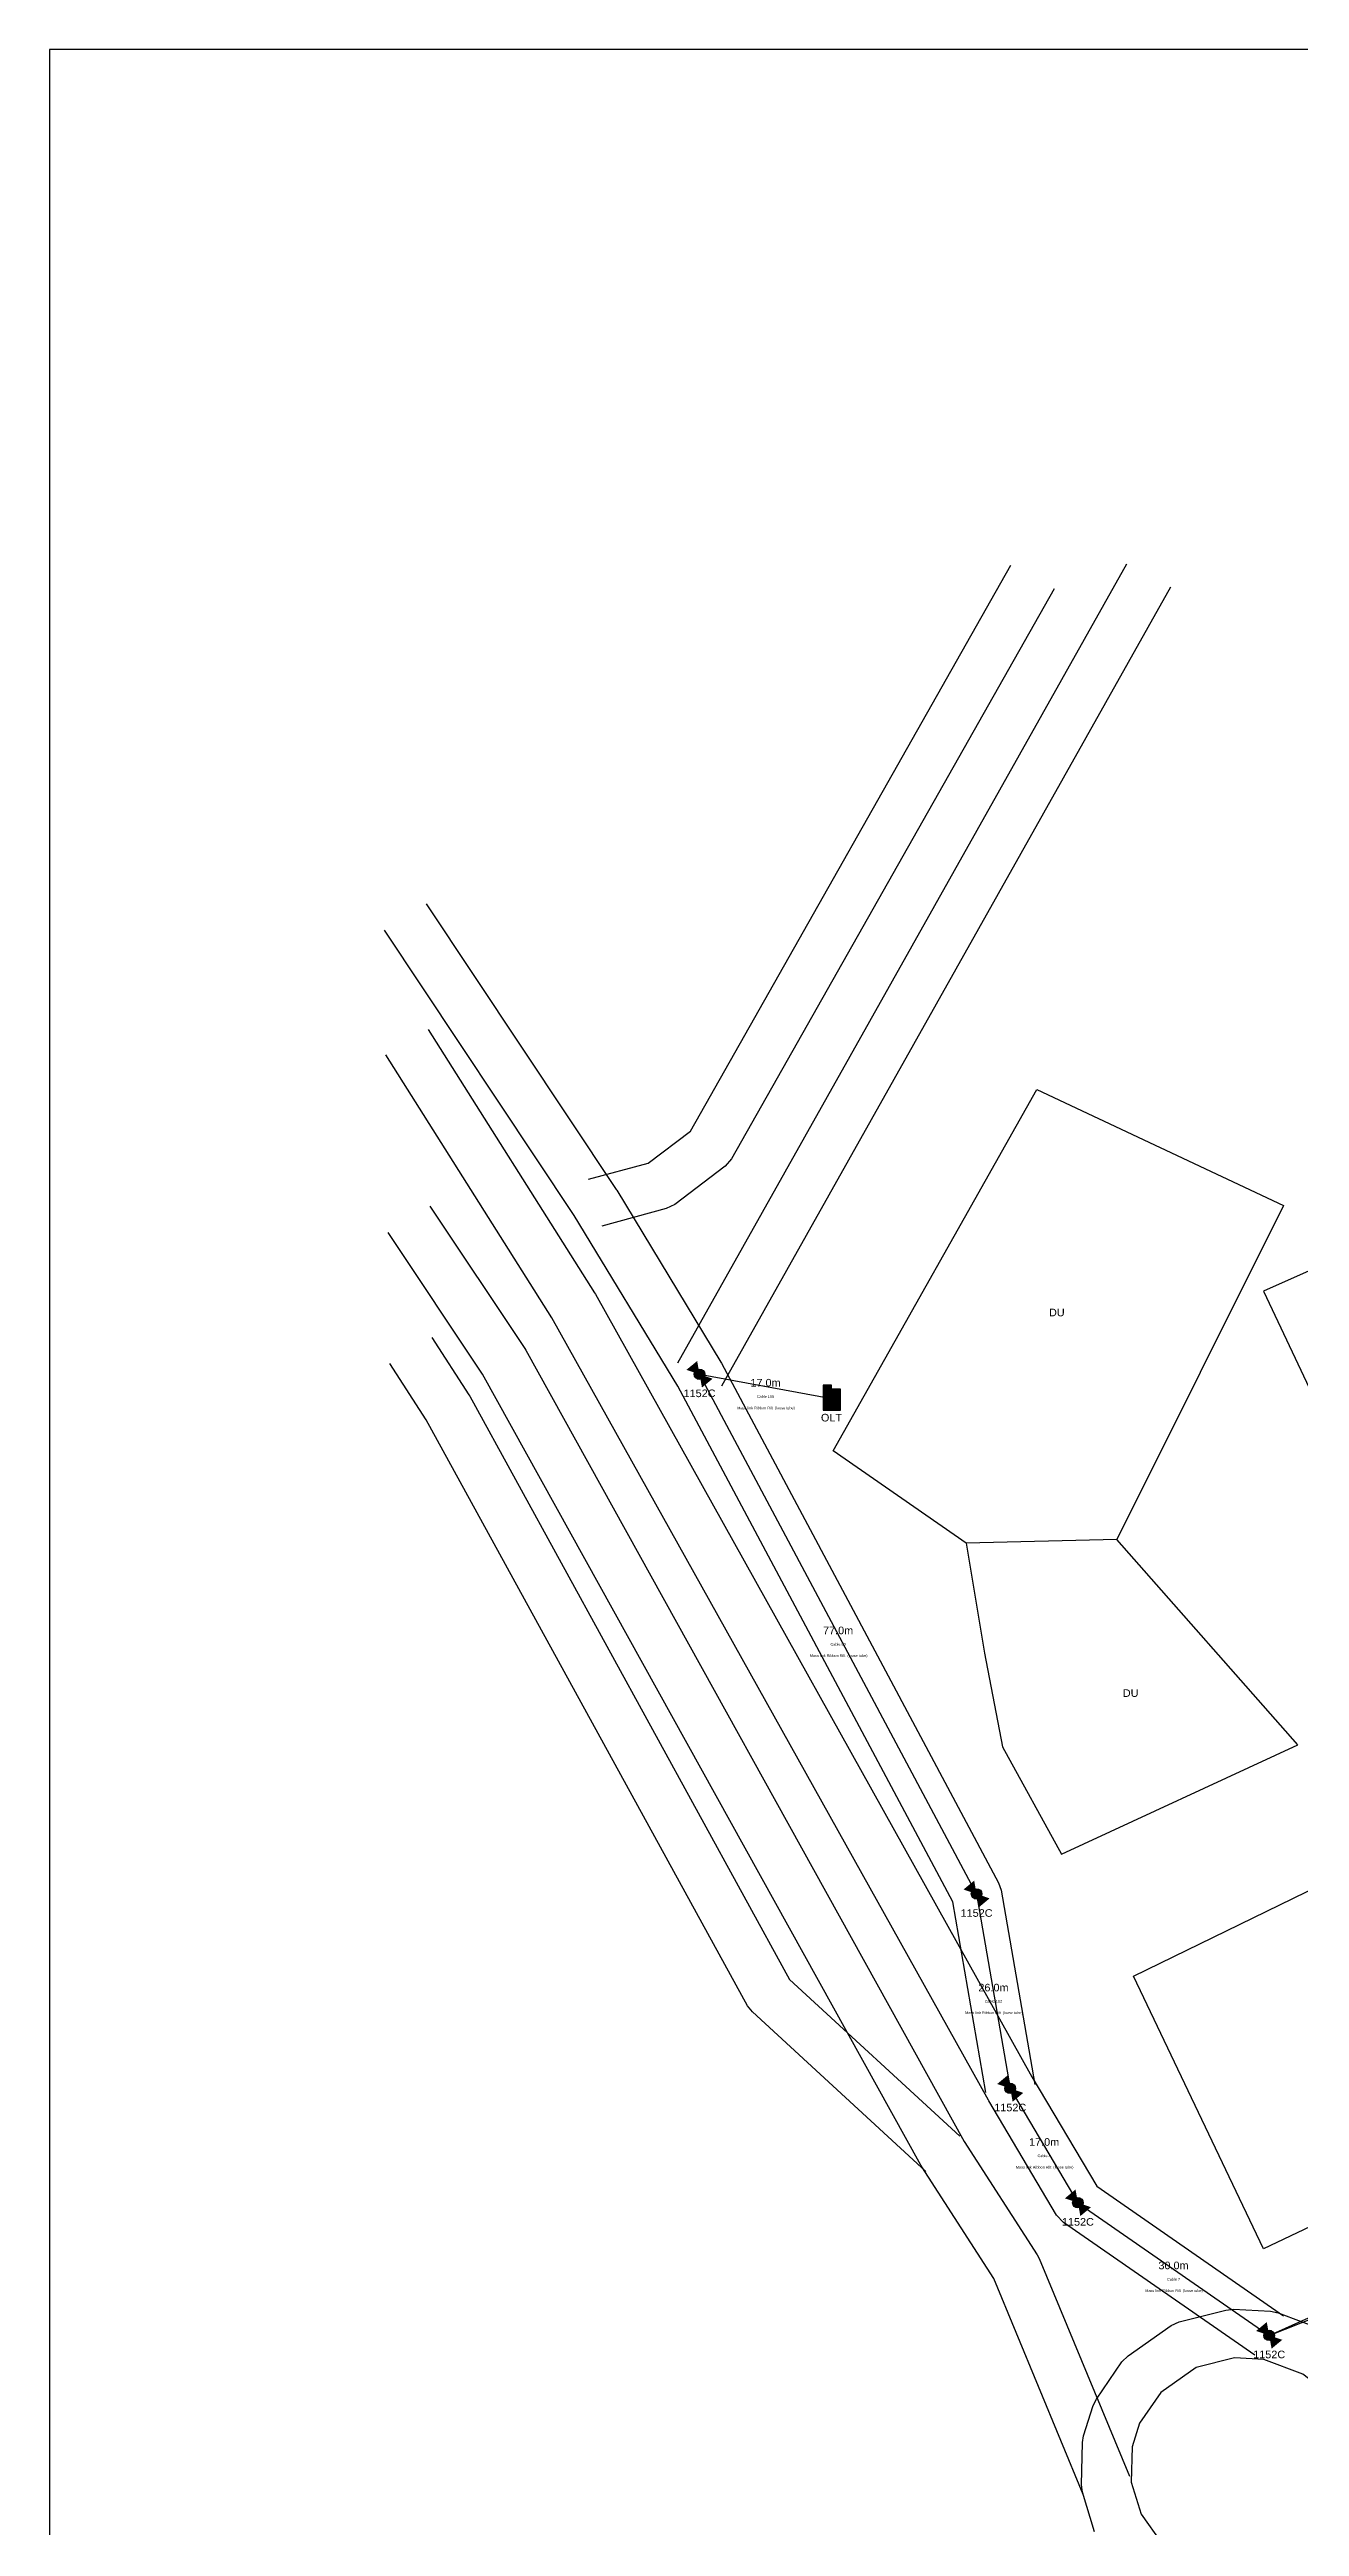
# Model space of a CAD drawing. Header units: millimetres. Extents: x -2012 to 1398, y -1200 to 746.
# Drawn here: x -433 to -248.5, y -64.3 to 301.1 of the extents above; entities that cross this region are included whole.
import ezdxf
from ezdxf.enums import TextEntityAlignment as Align

# ---------------------------------------------------------------- set-up
doc = ezdxf.new("R2010")
doc.units = ezdxf.units.MM
doc.styles.get("Standard").update_dxf_attribs({"font": 'arial.ttf'})

# ---------------------------------------------------------------- blocks, each defined once
blk = doc.blocks.new('big_block')
blk.add_lwpolyline([(-433, -292.94), (407, -292.94), (407, 301.06), (-433, 301.06)], close=True)
blk = doc.blocks.new('roads.block1.A4')
at = {"layer": 'roads', "color": 7}
for points in [[(-225.31, 120.23), (-217.65, 122.35), (-212.21, 126.59), (-170.99, 201.27)], [(-213.84, 96.02), (-156.05, 201.45)], [(-165.39, 198.17), (-206.92, 122.92), (-207.76, 121.94), (-214.21, 116.91), (-215.33, 116.35), (-223.6, 114.06)], [(-150.44, 198.37), (-208.23, 92.94)], [(-246.23, 156.57), (-221.77, 118.89), (-221.7, 118.78), (-208.28, 96.11), (-208.2, 95.96), (-172.55, 27.38), (-172.24, 26.43), (-167.9, 0.76)], [(-174.21, -0.31), (-178.46, 24.87), (-213.83, 92.93), (-227.17, 115.46), (-251.6, 153.09)], [(-245.98, 140), (-224.54, 105.23), (-224.45, 105.08), (-168.27, 1.79), (-159.93, -12.65), (-135.89, -29.75)], [(-139.6, -34.96), (-164.21, -17.46), (-165.12, -16.46), (-173.83, -1.37), (-173.87, -1.3), (-230.03, 101.95), (-251.43, 136.64)], [(-245.73, 116.7), (-233.52, 97.91), (-233.39, 97.68), (-176.97, -6.77), (-167.6, -21.69), (-167.34, -22.19), (-155.73, -50.94)], [(-161.67, -53.33), (-173.17, -24.85), (-182.44, -10.08), (-182.55, -9.9), (-238.96, 94.53), (-251.1, 113.21)], [(-245.49, 99.33), (-240.73, 91.79), (-240.61, 91.59), (-199.46, 14.64), (-177.54, -6.06)], [(-181.93, -10.71), (-204.24, 10.35), (-204.86, 11.17), (-246.2, 88.47), (-250.9, 95.92)], [(-160.2, -58.27), (-161.77, -53.05), (-161.9, -52.06), (-161.77, -46.48), (-161.63, -45.6), (-160.38, -41.58), (-159.98, -40.75), (-156.69, -35.84), (-155.9, -35.02), (-150.36, -31.05), (-149.31, -30.56), (-143.33, -29), (-142.34, -28.9), (-137.57, -29.16), (-136.6, -29.37), (-130.66, -31.65)], [(-155.49, -51.7), (-154.22, -55.95), (-151.61, -59.71), (-146.92, -62.99), (-143.6, -64), (-138.98, -64.05), (-134.02, -62.38), (-129.78, -58.87), (-128.44, -56.94), (-126.95, -53.17), (-126.72, -47.6), (-128.38, -42.7), (-130.87, -39.42), (-133.39, -37.45), (-138.42, -35.52), (-142.19, -35.32), (-147.12, -36.6), (-151.7, -39.88), (-154.41, -43.93), (-155.39, -47.07), (-155.49, -51.7)]]:
    blk.add_lwpolyline(points, dxfattribs=at)
blk = doc.blocks.new('buildings.block1.A4')
at = {"layer": 'building', "color": 7}
for points in [[(-193.84, 84.38), (-167.65, 132.09), (-135.89, 116.77), (-157.34, 72.68), (-176.71, 72.2), (-193.84, 84.38)], [(-138.45, 105.47), (-120.77, 67.01), (-100.54, 76.22), (-118.22, 114.7), (-138.45, 105.47)], [(-176.71, 72.2), (-174.37, 57.7), (-172.07, 45.35), (-164.48, 31.15), (-134.04, 45.59), (-157.34, 72.68), (-176.71, 72.2)], [(-155.18, 15.08), (-120.96, 32.18), (-101.38, -2.83), (-138.47, -20.91), (-155.18, 15.08)]]:
    blk.add_lwpolyline(points, dxfattribs=at)
at = {"color": 7}
for p in [(-164.87, 102.15), (-155.37, 51.92)]:
    blk.add_text('DU ', height=1, dxfattribs=at).set_placement(p, align=Align.CENTER)
blk = doc.blocks.new('cables.block1.A4')
at = {"color": 12}
for points in [[(-211.04, 94.48), (-175.39, 25.9)], [(-194.06, 91.27), (-211.04, 94.48)], [(-175.39, 25.9), (-171.06, 0.23)], [(-171.06, 0.23), (-162.35, -14.86)], [(-162.35, -14.86), (-137.74, -32.36)]]:
    blk.add_lwpolyline(points, dxfattribs=at)
at = {"color": 14}
blk.add_lwpolyline([(-137.74, -32.36), (-50.62, 7.76)], dxfattribs=at)
at = {"color": 2}
blk.add_lwpolyline([(-137.74, -32.36), (-125.61, -27.42)], dxfattribs=at)
at = {"color": 7}
for s, height, p in [('17.0m', 1, (-202.55, 92.88)), (' Mass link Ribbon Rilt  (loose tube)', 0.35, (-202.55, 89.88)), ('Cable 108', 0.35, (-202.55, 91.38)), ('77.0m', 1, (-193.21, 60.19)), (' Mass link Ribbon Rilt  (loose tube)', 0.35, (-193.21, 57.19)), ('Cable 80', 0.35, (-193.21, 58.69)), ('26.0m', 1, (-173.22, 13.06)), (' Mass link Ribbon Rilt  (loose tube)', 0.35, (-173.22, 10.06)), ('Cable 102', 0.35, (-173.22, 11.56)), ('17.0m', 1, (-166.7, -7.32)), ('Cable 4', 0.35, (-166.7, -8.82)), (' Mass link Ribbon Rilt  (loose tube)', 0.35, (-166.7, -10.32)), ('30.0m', 1, (-150.05, -23.61)), ('Cable 7', 0.35, (-150.05, -25.11)), (' Mass link Ribbon Rilt  (loose tube)', 0.35, (-150.05, -26.61))]:
    blk.add_text(s, height=height, dxfattribs=at).set_placement(p, align=Align.CENTER)
blk = doc.blocks.new('Closure')
at = {"lineweight": 25, "true_color": 0xff0000}
h = blk.add_hatch(color=1, dxfattribs=at)
h.paths.add_polyline_path([(0, 0.02), (-0.31, 1.77), (-1.68, 0.6)], flags=0)
h.paths.add_polyline_path([(1.68, -0.57), (0, 0.02), (0.31, -1.74)], flags=0)
h = blk.add_hatch(color=1, dxfattribs=at)
edge = h.paths.add_edge_path(flags=0)
edge.add_arc((0, 0.02), 0.685, 180, 360)
edge.add_arc((0, 0.02), 0.685, 0, 180)
at = {"color": 12, "lineweight": 25, "true_color": 0xcc0000}
for centre, radius in [((0, 0.02), 0.685), ((0, 0), 0.648)]:
    blk.add_circle(centre, radius, dxfattribs=at)
blk = doc.blocks.new('splicers.block1.A4')
for p in [(-211.04, 94.48), (-175.39, 25.9), (-171.06, 0.23), (-162.35, -14.86), (-137.74, -32.36)]:
    blk.add_blockref('Closure', p)
at = {"color": 7}
for p in [(-211.04, 91.48), (-175.39, 22.9), (-171.06, -2.77), (-162.35, -17.86), (-137.74, -35.36)]:
    blk.add_text('1152C', height=1, dxfattribs=at).set_placement(p, align=Align.CENTER)
blk = doc.blocks.new('OLT')
at = {"true_color": 0x0000ff}
blk.add_hatch(color=5, dxfattribs=at).paths.add_polyline_path([(-1.07, -1.53), (1.17, -1.53), (1.17, 1.25), (-0.02, 1.25), (-0.02, 1.79), (-1.07, 1.79)], flags=0)
at = {"color": 5, "true_color": 0x0000ff}
blk.add_lwpolyline([(-1.07, 1.79), (-1.07, -1.53), (1.17, -1.53), (1.17, 1.25), (-0.02, 1.25), (-0.02, 1.79)], close=True, dxfattribs=at)
blk = doc.blocks.new('olt.block1.A4')
blk.add_blockref('OLT', (-194.06, 91.27))
at = {"color": 7}
blk.add_text('OLT', height=1, dxfattribs=at).set_placement((-194.06, 88.27), align=Align.CENTER)

msp = doc.modelspace()

# ---------------------------------------------------------------- block references
msp.add_blockref('big_block', (0, 0))
at = {"xscale": 1.14698558432, "yscale": 1.11786409288}
for name in ['roads.block1.A4', 'cables.block1.A4', 'splicers.block1.A4', 'buildings.block1.A4', 'olt.block1.A4']:
    msp.add_blockref(name, (-95, 0), dxfattribs=at)

doc.saveas('drawing.dxf')
